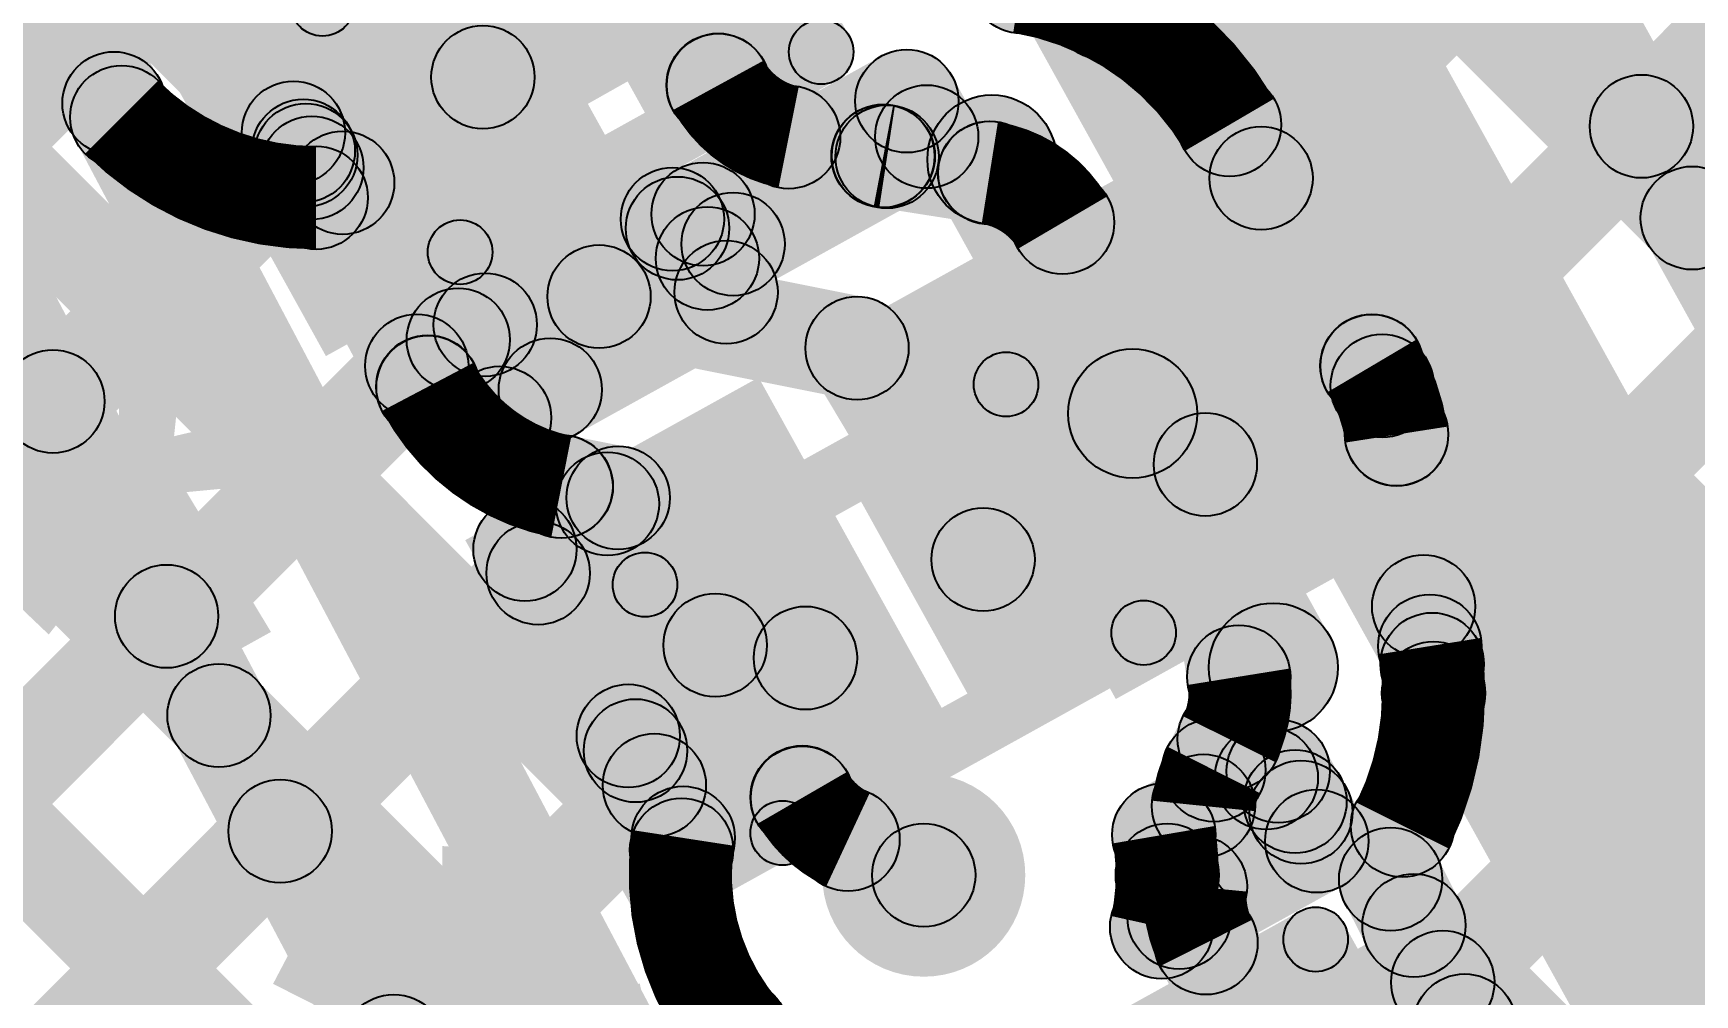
# Model space of a CAD drawing. Header units: millimetres. Extents: x 2.72 to 4.82, y 2.46 to 3.29.
# Drawn here: x 4.2171 to 4.3459, y 2.8999 to 2.9744 of the extents above; entities that cross this region are included whole.
import ezdxf

# ---------------------------------------------------------------- set-up
doc = ezdxf.new("R2010")
doc.units = ezdxf.units.MM
doc.header["$MEASUREMENT"] = 0
for name, color, linetype in [('BottomLayer', 5, 'Continuous'), ('BottomPaste', 16, 'Continuous'), ('BottomSolder', 6, 'Continuous'), ('TopLayer', 1, 'Continuous'), ('TopOverlay', 2, 'Continuous'), ('TopPaste', 8, 'Continuous'), ('TopSolder', 216, 'Continuous'), ('ViaHoleLayer', 16, 'Continuous')]:
    doc.layers.add(name, color=color, linetype=linetype)

# ---------------------------------------------------------------- blocks, each defined once
blk = doc.blocks.new('CAP_0201_B_9')
at = {"layer": 'BottomLayer'}
for points in [[(-0.01772, 0.00591), (-0.00591, 0.00591), (-0.00591, -0.00591), (-0.01772, -0.00591)], [(0.00591, 0.00591), (0.01772, 0.00591), (0.01772, -0.00591), (0.00591, -0.00591)]]:
    blk.add_hatch(color=5, dxfattribs=at).paths.add_polyline_path(points)
at = {"layer": 'BottomPaste'}
for points in [[(-0.01772, 0.00591), (-0.00591, 0.00591), (-0.00591, -0.00591), (-0.01772, -0.00591)], [(0.00591, 0.00591), (0.01772, 0.00591), (0.01772, -0.00591), (0.00591, -0.00591)]]:
    blk.add_hatch(color=16, dxfattribs=at).paths.add_polyline_path(points)
at = {"layer": 'BottomSolder'}
for points in [[(-0.01988, 0.00807), (-0.00374, 0.00807), (-0.00374, -0.00807), (-0.01988, -0.00807)], [(0.00374, 0.00807), (0.01988, 0.00807), (0.01988, -0.00807), (0.00374, -0.00807)]]:
    blk.add_hatch(color=6, dxfattribs=at).paths.add_polyline_path(points)
blk = doc.blocks.new('CAP_0201_B_10')
at = {"layer": 'BottomLayer'}
for points in [[(-0.01772, 0.00591), (-0.00591, 0.00591), (-0.00591, -0.00591), (-0.01772, -0.00591)], [(0.00591, 0.00591), (0.01772, 0.00591), (0.01772, -0.00591), (0.00591, -0.00591)]]:
    blk.add_hatch(color=5, dxfattribs=at).paths.add_polyline_path(points)
at = {"layer": 'BottomPaste'}
for points in [[(-0.01772, 0.00591), (-0.00591, 0.00591), (-0.00591, -0.00591), (-0.01772, -0.00591)], [(0.00591, 0.00591), (0.01772, 0.00591), (0.01772, -0.00591), (0.00591, -0.00591)]]:
    blk.add_hatch(color=16, dxfattribs=at).paths.add_polyline_path(points)
at = {"layer": 'BottomSolder'}
for points in [[(-0.01988, 0.00807), (-0.00374, 0.00807), (-0.00374, -0.00807), (-0.01988, -0.00807)], [(0.00374, 0.00807), (0.01988, 0.00807), (0.01988, -0.00807), (0.00374, -0.00807)]]:
    blk.add_hatch(color=6, dxfattribs=at).paths.add_polyline_path(points)
blk = doc.blocks.new('R__0402_B_46')
at = {"layer": 'BottomLayer'}
for points in [[(-0.0095, 0.0125), (-0.0095, -0.0125), (-0.0275, -0.0125), (-0.0275, 0.0125)], [(0.0275, 0.0125), (0.0275, -0.0125), (0.0095, -0.0125), (0.0095, 0.0125)]]:
    blk.add_hatch(color=5, dxfattribs=at).paths.add_polyline_path(points)
at = {"layer": 'BottomPaste'}
for points in [[(-0.0095, 0.0125), (-0.0095, -0.0125), (-0.0275, -0.0125), (-0.0275, 0.0125)], [(0.0275, 0.0125), (0.0275, -0.0125), (0.0095, -0.0125), (0.0095, 0.0125)]]:
    blk.add_hatch(color=16, dxfattribs=at).paths.add_polyline_path(points)
at = {"layer": 'BottomSolder'}
for points in [[(-0.0055, 0.0165), (-0.0055, -0.0165), (-0.0315, -0.0165), (-0.0315, 0.0165)], [(0.0315, 0.0165), (0.0315, -0.0165), (0.0055, -0.0165), (0.0055, 0.0165)]]:
    blk.add_hatch(color=6, dxfattribs=at).paths.add_polyline_path(points)
blk = doc.blocks.new('LED_0201_90')
at = {"layer": 'TopLayer'}
for points in [[(-0.01181, 0.00689), (-0.00394, 0.00689), (-0.00394, -0.00689), (-0.01181, -0.00689)], [(0.00394, 0.00689), (0.01181, 0.00689), (0.01181, -0.00689), (0.00394, -0.00689)]]:
    blk.add_hatch(color=1, dxfattribs=at).paths.add_polyline_path(points)
at = {"layer": 'TopOverlay'}
h = blk.add_hatch(color=2, dxfattribs=at)
edge = h.paths.add_edge_path()
edge.add_arc((-0.016, 0.011), 0.0025, 0, 360)
h = blk.add_hatch(color=2, dxfattribs=at)
edge = h.paths.add_edge_path()
edge.add_arc((-0.016, 0.011), 0.0025, 0, 360)
for points in [[(0.016, 0.0135), (0.016, 0.0085), (-0.016, 0.0085), (-0.016, 0.0135)], [(0.016, -0.013), (0.029, -0.013), (0.029, 0.013), (0.016, 0.013)], [(-0.0135, -0.011), (-0.0185, -0.011), (-0.0185, 0.011), (-0.0135, 0.011)], [(0.013, -0.011), (0.017, -0.011), (0.017, 0.011), (0.013, 0.011)], [(0.016, -0.0085), (0.016, -0.0135), (-0.016, -0.0135), (-0.016, -0.0085)]]:
    blk.add_hatch(color=2, dxfattribs=at).paths.add_polyline_path(points)
h = blk.add_hatch(color=2, dxfattribs=at)
edge = h.paths.add_edge_path()
edge.add_arc((0.016, 0.011), 0.0025, 0, 360)
h = blk.add_hatch(color=2, dxfattribs=at)
edge = h.paths.add_edge_path()
edge.add_arc((-0.016, -0.011), 0.0025, 0, 360)
h = blk.add_hatch(color=2, dxfattribs=at)
edge = h.paths.add_edge_path()
edge.add_arc((-0.016, -0.011), 0.0025, 0, 360)
h = blk.add_hatch(color=2, dxfattribs=at)
edge = h.paths.add_edge_path()
edge.add_arc((0.016, -0.011), 0.0025, 0, 360)
at = {"layer": 'TopPaste'}
for points in [[(-0.01181, 0.00689), (-0.00394, 0.00689), (-0.00394, -0.00689), (-0.01181, -0.00689)], [(0.00394, 0.00689), (0.01181, 0.00689), (0.01181, -0.00689), (0.00394, -0.00689)]]:
    blk.add_hatch(color=8, dxfattribs=at).paths.add_polyline_path(points)
at = {"layer": 'TopSolder'}
for points in [[(-0.01398, 0.00906), (-0.00177, 0.00906), (-0.00177, -0.00906), (-0.01398, -0.00906)], [(0.00177, 0.00906), (0.01398, 0.00906), (0.01398, -0.00906), (0.00177, -0.00906)]]:
    blk.add_hatch(color=216, dxfattribs=at).paths.add_polyline_path(points)
at = {"layer": 'TopOverlay'}
for centre in [(-0.016, 0.011), (-0.016, 0.011), (0.016, 0.011), (-0.016, -0.011), (-0.016, -0.011), (0.016, -0.011)]:
    blk.add_circle(centre, 0.0025, dxfattribs=at)
blk = doc.blocks.new('LED_0201_91')
at = {"layer": 'TopLayer'}
for points in [[(-0.01181, 0.00689), (-0.00394, 0.00689), (-0.00394, -0.00689), (-0.01181, -0.00689)], [(0.00394, 0.00689), (0.01181, 0.00689), (0.01181, -0.00689), (0.00394, -0.00689)]]:
    blk.add_hatch(color=1, dxfattribs=at).paths.add_polyline_path(points)
at = {"layer": 'TopOverlay'}
h = blk.add_hatch(color=2, dxfattribs=at)
edge = h.paths.add_edge_path()
edge.add_arc((-0.016, 0.011), 0.0025, 0, 360)
h = blk.add_hatch(color=2, dxfattribs=at)
edge = h.paths.add_edge_path()
edge.add_arc((-0.016, 0.011), 0.0025, 0, 360)
for points in [[(0.016, 0.0135), (0.016, 0.0085), (-0.016, 0.0085), (-0.016, 0.0135)], [(0.016, -0.013), (0.029, -0.013), (0.029, 0.013), (0.016, 0.013)], [(-0.0135, -0.011), (-0.0185, -0.011), (-0.0185, 0.011), (-0.0135, 0.011)], [(0.013, -0.011), (0.017, -0.011), (0.017, 0.011), (0.013, 0.011)], [(0.016, -0.0085), (0.016, -0.0135), (-0.016, -0.0135), (-0.016, -0.0085)]]:
    blk.add_hatch(color=2, dxfattribs=at).paths.add_polyline_path(points)
h = blk.add_hatch(color=2, dxfattribs=at)
edge = h.paths.add_edge_path()
edge.add_arc((0.016, 0.011), 0.0025, 0, 360)
h = blk.add_hatch(color=2, dxfattribs=at)
edge = h.paths.add_edge_path()
edge.add_arc((-0.016, -0.011), 0.0025, 0, 360)
h = blk.add_hatch(color=2, dxfattribs=at)
edge = h.paths.add_edge_path()
edge.add_arc((-0.016, -0.011), 0.0025, 0, 360)
h = blk.add_hatch(color=2, dxfattribs=at)
edge = h.paths.add_edge_path()
edge.add_arc((0.016, -0.011), 0.0025, 0, 360)
at = {"layer": 'TopPaste'}
for points in [[(-0.01181, 0.00689), (-0.00394, 0.00689), (-0.00394, -0.00689), (-0.01181, -0.00689)], [(0.00394, 0.00689), (0.01181, 0.00689), (0.01181, -0.00689), (0.00394, -0.00689)]]:
    blk.add_hatch(color=8, dxfattribs=at).paths.add_polyline_path(points)
at = {"layer": 'TopSolder'}
for points in [[(-0.01398, 0.00906), (-0.00177, 0.00906), (-0.00177, -0.00906), (-0.01398, -0.00906)], [(0.00177, 0.00906), (0.01398, 0.00906), (0.01398, -0.00906), (0.00177, -0.00906)]]:
    blk.add_hatch(color=216, dxfattribs=at).paths.add_polyline_path(points)
at = {"layer": 'TopOverlay'}
for centre in [(-0.016, 0.011), (-0.016, 0.011), (0.016, 0.011), (-0.016, -0.011), (-0.016, -0.011), (0.016, -0.011)]:
    blk.add_circle(centre, 0.0025, dxfattribs=at)
blk = doc.blocks.new('LED_0201_92')
at = {"layer": 'TopLayer'}
for points in [[(-0.01181, 0.00689), (-0.00394, 0.00689), (-0.00394, -0.00689), (-0.01181, -0.00689)], [(0.00394, 0.00689), (0.01181, 0.00689), (0.01181, -0.00689), (0.00394, -0.00689)]]:
    blk.add_hatch(color=1, dxfattribs=at).paths.add_polyline_path(points)
at = {"layer": 'TopOverlay'}
h = blk.add_hatch(color=2, dxfattribs=at)
edge = h.paths.add_edge_path()
edge.add_arc((-0.016, 0.011), 0.0025, 0, 360)
h = blk.add_hatch(color=2, dxfattribs=at)
edge = h.paths.add_edge_path()
edge.add_arc((-0.016, 0.011), 0.0025, 0, 360)
for points in [[(0.016, 0.0135), (0.016, 0.0085), (-0.016, 0.0085), (-0.016, 0.0135)], [(0.016, -0.013), (0.029, -0.013), (0.029, 0.013), (0.016, 0.013)], [(-0.0135, -0.011), (-0.0185, -0.011), (-0.0185, 0.011), (-0.0135, 0.011)], [(0.013, -0.011), (0.017, -0.011), (0.017, 0.011), (0.013, 0.011)], [(0.016, -0.0085), (0.016, -0.0135), (-0.016, -0.0135), (-0.016, -0.0085)]]:
    blk.add_hatch(color=2, dxfattribs=at).paths.add_polyline_path(points)
h = blk.add_hatch(color=2, dxfattribs=at)
edge = h.paths.add_edge_path()
edge.add_arc((0.016, 0.011), 0.0025, 0, 360)
h = blk.add_hatch(color=2, dxfattribs=at)
edge = h.paths.add_edge_path()
edge.add_arc((-0.016, -0.011), 0.0025, 0, 360)
h = blk.add_hatch(color=2, dxfattribs=at)
edge = h.paths.add_edge_path()
edge.add_arc((-0.016, -0.011), 0.0025, 0, 360)
h = blk.add_hatch(color=2, dxfattribs=at)
edge = h.paths.add_edge_path()
edge.add_arc((0.016, -0.011), 0.0025, 0, 360)
at = {"layer": 'TopPaste'}
for points in [[(-0.01181, 0.00689), (-0.00394, 0.00689), (-0.00394, -0.00689), (-0.01181, -0.00689)], [(0.00394, 0.00689), (0.01181, 0.00689), (0.01181, -0.00689), (0.00394, -0.00689)]]:
    blk.add_hatch(color=8, dxfattribs=at).paths.add_polyline_path(points)
at = {"layer": 'TopSolder'}
for points in [[(-0.01398, 0.00906), (-0.00177, 0.00906), (-0.00177, -0.00906), (-0.01398, -0.00906)], [(0.00177, 0.00906), (0.01398, 0.00906), (0.01398, -0.00906), (0.00177, -0.00906)]]:
    blk.add_hatch(color=216, dxfattribs=at).paths.add_polyline_path(points)
at = {"layer": 'TopOverlay'}
for centre in [(-0.016, 0.011), (-0.016, 0.011), (0.016, 0.011), (-0.016, -0.011), (-0.016, -0.011), (0.016, -0.011)]:
    blk.add_circle(centre, 0.0025, dxfattribs=at)

msp = doc.modelspace()

# ---------------------------------------------------------------- hatches: boundary and pattern name
at = {"layer": 'BottomLayer'}
for points in [[(4.44375, 2.70521), (4.46723, 2.71823), (4.15566, 3.28032), (4.13217, 3.2673)], [(4.34463, 2.96436), (4.33897, 2.97002), (4.5469, 3.17795), (4.55256, 3.17229)], [(4.22305, 3.17318), (4.23005, 3.17706), (4.45291, 2.77499), (4.44592, 2.77111)], [(4.0436, 3.10383), (4.04926, 3.10948), (4.23437, 2.92437), (4.22871, 2.91872)], [(4.0436, 3.07837), (4.04926, 3.08403), (4.26298, 2.87031), (4.25732, 2.86465)], [(4.18044, 3.03707), (4.18741, 3.04099), (4.22688, 2.97093), (4.21991, 2.96701)], [(4.2431, 2.95933), (4.23917, 2.9663), (4.27133, 2.98443), (4.27526, 2.97746)], [(4.26902, 2.95579), (4.26514, 2.96279), (4.28293, 2.97265), (4.2868, 2.96565)], [(4.21991, 2.96701), (4.22688, 2.97093), (4.22749, 2.96986), (4.22052, 2.96594)], [(4.28137, 2.96721), (4.28836, 2.97109), (4.28989, 2.96833), (4.2829, 2.96445)], [(4.22046, 2.96603), (4.22754, 2.96977), (4.27637, 2.87741), (4.2693, 2.87367)], [(4.27134, 2.95347), (4.26746, 2.96046), (4.28446, 2.96989), (4.28834, 2.96289)], [(4.24104, 2.95817), (4.23711, 2.96514), (4.23917, 2.9663), (4.2431, 2.95933)], [(4.30106, 2.92282), (4.33081, 2.93932), (4.31567, 2.96664), (4.28591, 2.95015)], [(4.28708, 2.96219), (4.29583, 2.96704), (4.30673, 2.94736), (4.29799, 2.94251)], [(4.2073, 2.95884), (4.21437, 2.96258), (4.26311, 2.8704), (4.25604, 2.86666)], [(4.25205, 2.94716), (4.24813, 2.95413), (4.26472, 2.96348), (4.26865, 2.95652)], [(4.26624, 2.95756), (4.27189, 2.96322), (4.27422, 2.9609), (4.26856, 2.95524)], [(4.34291, 2.95726), (4.34857, 2.96291), (4.40342, 2.90807), (4.39776, 2.90241)], [(4.25523, 2.94111), (4.25135, 2.9481), (4.26891, 2.95784), (4.27279, 2.95084)], [(4.24935, 2.949), (4.25501, 2.95465), (4.26005, 2.94961), (4.25439, 2.94395)], [(4.24655, 2.94878), (4.25363, 2.95252), (4.25682, 2.94647), (4.24975, 2.94273)], [(3.97171, 2.69327), (3.96606, 2.69892), (4.21585, 2.94871), (4.2215, 2.94305)], [(4.29799, 2.94251), (4.30673, 2.94736), (4.31764, 2.92768), (4.3089, 2.92284)], [(3.89907, 2.59517), (3.89342, 2.60083), (4.22465, 2.93206), (4.23031, 2.9264)], [(4.26653, 2.92502), (4.27347, 2.92898), (4.28021, 2.91719), (4.27327, 2.91322)], [(4.30672, 2.90882), (4.30285, 2.91581), (4.31171, 2.92073), (4.31559, 2.91373)], [(4.30991, 2.91389), (4.31556, 2.91955), (4.31824, 2.91688), (4.31258, 2.91122)], [(4.31015, 2.91529), (4.31714, 2.91917), (4.32014, 2.91376), (4.31315, 2.90988)], [(4.3088, 2.90307), (4.30314, 2.90873), (4.31212, 2.91771), (4.31778, 2.91205)], [(4.27326, 2.91323), (4.28022, 2.91718), (4.28024, 2.91715), (4.27328, 2.91319)], [(3.92453, 2.59517), (3.91887, 2.60083), (4.23345, 2.91541), (4.23911, 2.90975)], [(4.27861, 2.9083), (4.28199, 2.91555), (4.28786, 2.91281), (4.28448, 2.90556)], [(4.30655, 2.90165), (4.30267, 2.90864), (4.31471, 2.91532), (4.31858, 2.90832)]]:
    msp.add_hatch(color=5, dxfattribs=at).paths.add_polyline_path(points)
h = msp.add_hatch(color=5, dxfattribs=at)
edge = h.paths.add_edge_path()
edge.add_arc((4.2234, 2.96897), 0.004, 0, 360)
h = msp.add_hatch(color=5, dxfattribs=at)
edge = h.paths.add_edge_path()
edge.add_arc((4.2234, 2.96897), 0.004, 0, 360)
h = msp.add_hatch(color=5, dxfattribs=at)
edge = h.paths.add_edge_path()
edge.add_arc((4.28486, 2.96915), 0.004, 0, 360)
h = msp.add_hatch(color=5, dxfattribs=at)
edge = h.paths.add_edge_path()
edge.add_arc((4.28486, 2.96915), 0.004, 0, 360)
h = msp.add_hatch(color=5, dxfattribs=at)
edge = h.paths.add_edge_path()
edge.add_arc((4.224, 2.9679), 0.004, 0, 360)
h = msp.add_hatch(color=5, dxfattribs=at)
edge = h.paths.add_edge_path()
edge.add_arc((4.224, 2.9679), 0.004, 0, 360)
h = msp.add_hatch(color=5, dxfattribs=at)
edge = h.paths.add_edge_path()
edge.add_arc((4.224, 2.9679), 0.004, 0, 360)
h = msp.add_hatch(color=5, dxfattribs=at)
edge = h.paths.add_edge_path()
edge.add_arc((4.224, 2.9679), 0.004, 0, 360)
h = msp.add_hatch(color=5, dxfattribs=at)
edge = h.paths.add_edge_path()
edge.add_arc((4.224, 2.9679), 0.004, 0, 360)
h = msp.add_hatch(color=5, dxfattribs=at)
edge = h.paths.add_edge_path()
edge.add_arc((4.224, 2.9679), 0.004, 0, 360)
h = msp.add_hatch(color=5, dxfattribs=at)
edge = h.paths.add_edge_path()
edge.add_arc((4.224, 2.9679), 0.004, 0, 360)
h = msp.add_hatch(color=5, dxfattribs=at)
edge = h.paths.add_edge_path()
edge.add_arc((4.2864, 2.96639), 0.004, 0, 360)
h = msp.add_hatch(color=5, dxfattribs=at)
edge = h.paths.add_edge_path()
edge.add_arc((4.2864, 2.96639), 0.004, 0, 360)
h = msp.add_hatch(color=5, dxfattribs=at)
edge = h.paths.add_edge_path()
edge.add_arc((4.3418, 2.96719), 0.004, 0, 360)
h = msp.add_hatch(color=5, dxfattribs=at)
edge = h.paths.add_edge_path()
edge.add_arc((4.29145, 2.96462), 0.005, 0, 360)
h = msp.add_hatch(color=5, dxfattribs=at)
edge = h.paths.add_edge_path()
edge.add_arc((4.24113, 2.96282), 0.004, 0, 360)
h = msp.add_hatch(color=5, dxfattribs=at)
edge = h.paths.add_edge_path()
edge.add_arc((4.24113, 2.96282), 0.004, 0, 360)
h = msp.add_hatch(color=5, dxfattribs=at)
edge = h.paths.add_edge_path()
edge.add_arc((4.23907, 2.96166), 0.004, 0, 360)
h = msp.add_hatch(color=5, dxfattribs=at)
edge = h.paths.add_edge_path()
edge.add_arc((4.23907, 2.96166), 0.004, 0, 360)
h = msp.add_hatch(color=5, dxfattribs=at)
edge = h.paths.add_edge_path()
edge.add_arc((4.26669, 2.96), 0.004, 0, 360)
h = msp.add_hatch(color=5, dxfattribs=at)
edge = h.paths.add_edge_path()
edge.add_arc((4.26906, 2.96039), 0.004, 0, 360)
h = msp.add_hatch(color=5, dxfattribs=at)
edge = h.paths.add_edge_path()
edge.add_arc((4.34574, 2.96009), 0.004, 0, 360)
h = msp.add_hatch(color=5, dxfattribs=at)
edge = h.paths.add_edge_path()
edge.add_arc((4.26708, 2.95929), 0.004, 0, 360)
h = msp.add_hatch(color=5, dxfattribs=at)
edge = h.paths.add_edge_path()
edge.add_arc((4.27139, 2.95807), 0.004, 0, 360)
h = msp.add_hatch(color=5, dxfattribs=at)
edge = h.paths.add_edge_path()
edge.add_arc((4.2694, 2.95696), 0.004, 0, 360)
h = msp.add_hatch(color=5, dxfattribs=at)
edge = h.paths.add_edge_path()
edge.add_arc((4.27085, 2.95434), 0.004, 0, 360)
h = msp.add_hatch(color=5, dxfattribs=at)
edge = h.paths.add_edge_path()
edge.add_arc((4.25009, 2.95065), 0.004, 0, 360)
h = msp.add_hatch(color=5, dxfattribs=at)
edge = h.paths.add_edge_path()
edge.add_arc((4.25009, 2.95065), 0.004, 0, 360)
h = msp.add_hatch(color=5, dxfattribs=at)
edge = h.paths.add_edge_path()
edge.add_arc((4.25218, 2.95182), 0.004, 0, 360)
h = msp.add_hatch(color=5, dxfattribs=at)
edge = h.paths.add_edge_path()
edge.add_arc((4.25722, 2.94678), 0.004, 0, 360)
h = msp.add_hatch(color=5, dxfattribs=at)
edge = h.paths.add_edge_path()
edge.add_arc((4.21867, 2.94588), 0.004, 0, 360)
h = msp.add_hatch(color=5, dxfattribs=at)
edge = h.paths.add_edge_path()
edge.add_arc((4.30236, 2.94494), 0.005, 0, 360)
h = msp.add_hatch(color=5, dxfattribs=at)
edge = h.paths.add_edge_path()
edge.add_arc((4.30236, 2.94494), 0.005, 0, 360)
h = msp.add_hatch(color=5, dxfattribs=at)
edge = h.paths.add_edge_path()
edge.add_arc((4.25329, 2.9446), 0.004, 0, 360)
h = msp.add_hatch(color=5, dxfattribs=at)
edge = h.paths.add_edge_path()
edge.add_arc((4.25329, 2.9446), 0.004, 0, 360)
h = msp.add_hatch(color=5, dxfattribs=at)
edge = h.paths.add_edge_path()
edge.add_arc((4.22748, 2.92923), 0.004, 0, 360)
h = msp.add_hatch(color=5, dxfattribs=at)
edge = h.paths.add_edge_path()
edge.add_arc((4.27, 2.927), 0.004, 0, 360)
h = msp.add_hatch(color=5, dxfattribs=at)
edge = h.paths.add_edge_path()
edge.add_arc((4.31327, 2.92526), 0.005, 0, 360)
h = msp.add_hatch(color=5, dxfattribs=at)
edge = h.paths.add_edge_path()
edge.add_arc((4.23154, 2.92155), 0.004, 0, 360)
h = msp.add_hatch(color=5, dxfattribs=at)
edge = h.paths.add_edge_path()
edge.add_arc((4.31365, 2.91723), 0.004, 0, 360)
h = msp.add_hatch(color=5, dxfattribs=at)
edge = h.paths.add_edge_path()
edge.add_arc((4.31365, 2.91723), 0.004, 0, 360)
h = msp.add_hatch(color=5, dxfattribs=at)
edge = h.paths.add_edge_path()
edge.add_arc((4.31273, 2.91672), 0.004, 0, 360)
h = msp.add_hatch(color=5, dxfattribs=at)
edge = h.paths.add_edge_path()
edge.add_arc((4.27674, 2.91521), 0.004, 0, 360)
h = msp.add_hatch(color=5, dxfattribs=at)
edge = h.paths.add_edge_path()
edge.add_arc((4.27674, 2.91521), 0.004, 0, 360)
h = msp.add_hatch(color=5, dxfattribs=at)
edge = h.paths.add_edge_path()
edge.add_arc((4.27676, 2.91517), 0.004, 0, 360)
h = msp.add_hatch(color=5, dxfattribs=at)
edge = h.paths.add_edge_path()
edge.add_arc((4.27676, 2.91517), 0.004, 0, 360)
h = msp.add_hatch(color=5, dxfattribs=at)
edge = h.paths.add_edge_path()
edge.add_arc((4.31495, 2.91488), 0.004, 0, 360)
h = msp.add_hatch(color=5, dxfattribs=at)
edge = h.paths.add_edge_path()
edge.add_arc((4.31541, 2.91405), 0.004, 0, 360)
h = msp.add_hatch(color=5, dxfattribs=at)
edge = h.paths.add_edge_path()
edge.add_arc((4.23628, 2.91258), 0.004, 0, 360)
h = msp.add_hatch(color=5, dxfattribs=at)
edge = h.paths.add_edge_path()
edge.add_arc((4.28617, 2.90918), 0.00787, 0, 360)
h = msp.add_hatch(color=5, dxfattribs=at)
edge = h.paths.add_edge_path()
edge.add_arc((4.30478, 2.91231), 0.004, 0, 360)
h = msp.add_hatch(color=5, dxfattribs=at)
edge = h.paths.add_edge_path()
edge.add_arc((4.30478, 2.91231), 0.004, 0, 360)
h = msp.add_hatch(color=5, dxfattribs=at)
edge = h.paths.add_edge_path()
edge.add_arc((4.2803, 2.91193), 0.004, 0, 360)
h = msp.add_hatch(color=5, dxfattribs=at)
edge = h.paths.add_edge_path()
edge.add_arc((4.2803, 2.91193), 0.004, 0, 360)
h = msp.add_hatch(color=5, dxfattribs=at)
edge = h.paths.add_edge_path()
edge.add_arc((4.31664, 2.91182), 0.004, 0, 360)
h = msp.add_hatch(color=5, dxfattribs=at)
edge = h.paths.add_edge_path()
edge.add_arc((4.31664, 2.91182), 0.004, 0, 360)
h = msp.add_hatch(color=5, dxfattribs=at)
edge = h.paths.add_edge_path()
edge.add_arc((4.28617, 2.90918), 0.004, 0, 360)
h = msp.add_hatch(color=5, dxfattribs=at)
edge = h.paths.add_edge_path()
edge.add_arc((4.30505, 2.90918), 0.004, 0, 360)
h = msp.add_hatch(color=5, dxfattribs=at)
edge = h.paths.add_edge_path()
edge.add_arc((4.30505, 2.90918), 0.004, 0, 360)
h = msp.add_hatch(color=5, dxfattribs=at)
edge = h.paths.add_edge_path()
edge.add_arc((4.30597, 2.9059), 0.004, 0, 360)
h = msp.add_hatch(color=5, dxfattribs=at)
edge = h.paths.add_edge_path()
edge.add_arc((4.30461, 2.90515), 0.004, 0, 360)
h = msp.add_hatch(color=5, dxfattribs=at)
edge = h.paths.add_edge_path()
edge.add_arc((4.30461, 2.90515), 0.004, 0, 360)
h = msp.add_hatch(color=5, dxfattribs=at)
edge = h.paths.add_edge_path()
edge.add_arc((4.24509, 2.89593), 0.004, 0, 360)
at = {"layer": 'TopLayer'}
for points in [[(3.96423, 3.1832), (3.96989, 3.18886), (4.30929, 2.84945), (4.30364, 2.8438)], [(3.9897, 3.18319), (3.99535, 3.18885), (4.27023, 2.91397), (4.26457, 2.90832)], [(4.3029, 2.97355), (4.29725, 2.9792), (4.50667, 3.18862), (4.51233, 3.18297)], [(4.31515, 2.96034), (4.3095, 2.96599), (4.53211, 3.18861), (4.53777, 3.18296)], [(4.32454, 2.94426), (4.31888, 2.94992), (4.55756, 3.1886), (4.56321, 3.18294)], [(4.32841, 2.92269), (4.32276, 2.92834), (4.583, 3.18859), (4.58866, 3.18293)], [(4.32923, 2.89805), (4.32357, 2.90371), (4.60845, 3.18858), (4.6141, 3.18292)], [(4.3447, 2.88806), (4.33905, 2.89372), (4.63389, 3.18857), (4.63955, 3.18291)], [(4.00486, 3.11712), (4.01051, 3.12278), (4.33462, 2.79867), (4.32896, 2.79301)], [(4.15683, 3.04151), (4.16249, 3.04717), (4.24014, 2.96952), (4.23448, 2.96386)], [(4.27158, 3.02859), (4.27724, 3.03425), (4.40342, 2.90807), (4.39776, 2.90241)], [(4.27348, 3.00123), (4.27914, 3.00689), (4.40157, 2.88446), (4.39591, 2.8788)], [(4.27348, 3.00123), (4.27914, 3.00689), (4.40157, 2.88445), (4.39591, 2.8788)], [(3.98983, 2.73684), (3.98417, 2.74249), (4.22601, 2.98433), (4.23166, 2.97867)], [(4.22676, 2.97747), (4.23376, 2.98134), (4.24177, 2.9669), (4.23477, 2.96302)], [(4.26226, 2.97673), (4.26929, 2.98054), (4.27375, 2.9723), (4.26671, 2.96849)], [(4.24846, 2.96913), (4.25554, 2.97287), (4.26454, 2.95587), (4.25746, 2.95213)], [(4.26671, 2.9685), (4.27376, 2.97229), (4.27377, 2.97226), (4.26672, 2.96847)], [(4.27491, 2.96243), (4.27648, 2.97028), (4.2838, 2.96882), (4.28223, 2.96097)], [(4.28222, 2.96097), (4.2838, 2.96882), (4.28383, 2.96881), (4.28225, 2.96097)], [(4.28271, 2.96089), (4.28396, 2.96879), (4.2919, 2.96754), (4.29065, 2.95964)], [(4.30643, 2.96528), (4.31332, 2.96935), (4.32435, 2.95067), (4.31747, 2.9466)], [(3.83747, 2.55902), (3.83181, 2.56468), (4.23526, 2.96812), (4.24091, 2.96247)], [(4.29062, 2.95964), (4.29193, 2.96753), (4.29195, 2.96753), (4.29064, 2.95964)], [(4.23521, 2.96211), (4.24228, 2.96585), (4.25127, 2.94888), (4.2442, 2.94513)], [(4.29349, 2.95769), (4.30038, 2.96176), (4.31144, 2.94303), (4.30456, 2.93897)], [(4.26022, 2.95008), (4.26178, 2.95792), (4.28178, 2.95392), (4.28022, 2.94608)], [(4.27757, 2.94795), (4.28443, 2.95205), (4.29421, 2.93569), (4.28734, 2.93158)], [(3.86292, 2.55901), (3.85726, 2.56467), (4.24404, 2.95145), (4.2497, 2.9458)], [(4.2573, 2.93536), (4.25887, 2.94321), (4.26327, 2.94233), (4.2617, 2.93448)], [(4.31887, 2.94269), (4.32677, 2.94393), (4.32935, 2.92754), (4.32145, 2.9263)], [(4.2572, 2.93091), (4.25332, 2.9379), (4.26054, 2.94191), (4.26442, 2.93491)], [(4.25911, 2.92975), (4.25345, 2.9354), (4.25882, 2.94077), (4.26447, 2.93511)], [(4.30405, 2.94038), (4.31195, 2.94162), (4.31454, 2.92517), (4.30664, 2.92393)], [(3.88836, 2.559), (3.8827, 2.56466), (4.25345, 2.9354), (4.25911, 2.92975)], [(4.25176, 2.93247), (4.25876, 2.93634), (4.26677, 2.9219), (4.25977, 2.91802)], [(4.32209, 2.92717), (4.32775, 2.93282), (4.4873, 2.77327), (4.48165, 2.76761)], [(4.27349, 2.92408), (4.28051, 2.92792), (4.28968, 2.9111), (4.28266, 2.90727)], [(4.31224, 2.91553), (4.30508, 2.91911), (4.30628, 2.9215), (4.31343, 2.91792)], [(4.26032, 2.9169), (4.26734, 2.92073), (4.27103, 2.91397), (4.26401, 2.91014)], [(3.91381, 2.55899), (3.90815, 2.56465), (4.26247, 2.91896), (4.26812, 2.91331)], [(4.31121, 2.9079), (4.30325, 2.90869), (4.30387, 2.91493), (4.31183, 2.91414)], [(4.31879, 2.90706), (4.32593, 2.91067), (4.33167, 2.89932), (4.32453, 2.89571)], [(4.32134, 2.90246), (4.327, 2.90811), (4.34061, 2.89451), (4.33495, 2.88885)], [(4.30448, 2.90211), (4.31162, 2.90572), (4.31834, 2.89244), (4.3112, 2.88883)]]:
    msp.add_hatch(color=1, dxfattribs=at).paths.add_polyline_path(points)
h = msp.add_hatch(color=1, dxfattribs=at)
edge = h.paths.add_edge_path()
edge.add_arc((4.29375, 2.97838), 0.004, 0, 360)
h = msp.add_hatch(color=1, dxfattribs=at)
edge = h.paths.add_edge_path()
edge.add_arc((4.30008, 2.97637), 0.004, 0, 360)
h = msp.add_hatch(color=1, dxfattribs=at)
edge = h.paths.add_edge_path()
edge.add_arc((4.252, 2.971), 0.004, 0, 360)
h = msp.add_hatch(color=1, dxfattribs=at)
edge = h.paths.add_edge_path()
edge.add_arc((4.27023, 2.97039), 0.004, 0, 360)
h = msp.add_hatch(color=1, dxfattribs=at)
edge = h.paths.add_edge_path()
edge.add_arc((4.27023, 2.97039), 0.004, 0, 360)
h = msp.add_hatch(color=1, dxfattribs=at)
edge = h.paths.add_edge_path()
edge.add_arc((4.27025, 2.97037), 0.004, 0, 360)
h = msp.add_hatch(color=1, dxfattribs=at)
edge = h.paths.add_edge_path()
edge.add_arc((4.27025, 2.97037), 0.004, 0, 360)
h = msp.add_hatch(color=1, dxfattribs=at)
edge = h.paths.add_edge_path()
edge.add_arc((4.30987, 2.96731), 0.004, 0, 360)
h = msp.add_hatch(color=1, dxfattribs=at)
edge = h.paths.add_edge_path()
edge.add_arc((4.30987, 2.96731), 0.004, 0, 360)
h = msp.add_hatch(color=1, dxfattribs=at)
edge = h.paths.add_edge_path()
edge.add_arc((4.23731, 2.96669), 0.004, 0, 360)
h = msp.add_hatch(color=1, dxfattribs=at)
edge = h.paths.add_edge_path()
edge.add_arc((4.2757, 2.96636), 0.004, 0, 360)
h = msp.add_hatch(color=1, dxfattribs=at)
edge = h.paths.add_edge_path()
edge.add_arc((4.2757, 2.96636), 0.004, 0, 360)
h = msp.add_hatch(color=1, dxfattribs=at)
edge = h.paths.add_edge_path()
edge.add_arc((4.23808, 2.96529), 0.004, 0, 360)
h = msp.add_hatch(color=1, dxfattribs=at)
edge = h.paths.add_edge_path()
edge.add_arc((4.23827, 2.96496), 0.004, 0, 360)
h = msp.add_hatch(color=1, dxfattribs=at)
edge = h.paths.add_edge_path()
edge.add_arc((4.28301, 2.96489), 0.004, 0, 360)
h = msp.add_hatch(color=1, dxfattribs=at)
edge = h.paths.add_edge_path()
edge.add_arc((4.28301, 2.96489), 0.004, 0, 360)
h = msp.add_hatch(color=1, dxfattribs=at)
edge = h.paths.add_edge_path()
edge.add_arc((4.28304, 2.96489), 0.004, 0, 360)
h = msp.add_hatch(color=1, dxfattribs=at)
edge = h.paths.add_edge_path()
edge.add_arc((4.28304, 2.96489), 0.004, 0, 360)
h = msp.add_hatch(color=1, dxfattribs=at)
edge = h.paths.add_edge_path()
edge.add_arc((4.28333, 2.96484), 0.004, 0, 360)
h = msp.add_hatch(color=1, dxfattribs=at)
edge = h.paths.add_edge_path()
edge.add_arc((4.28333, 2.96484), 0.004, 0, 360)
h = msp.add_hatch(color=1, dxfattribs=at)
edge = h.paths.add_edge_path()
edge.add_arc((4.23874, 2.96398), 0.004, 0, 360)
h = msp.add_hatch(color=1, dxfattribs=at)
edge = h.paths.add_edge_path()
edge.add_arc((4.29128, 2.96359), 0.004, 0, 360)
h = msp.add_hatch(color=1, dxfattribs=at)
edge = h.paths.add_edge_path()
edge.add_arc((4.29128, 2.96359), 0.004, 0, 360)
h = msp.add_hatch(color=1, dxfattribs=at)
edge = h.paths.add_edge_path()
edge.add_arc((4.29129, 2.96358), 0.004, 0, 360)
h = msp.add_hatch(color=1, dxfattribs=at)
edge = h.paths.add_edge_path()
edge.add_arc((4.29129, 2.96358), 0.004, 0, 360)
h = msp.add_hatch(color=1, dxfattribs=at)
edge = h.paths.add_edge_path()
edge.add_arc((4.31232, 2.96317), 0.004, 0, 360)
h = msp.add_hatch(color=1, dxfattribs=at)
edge = h.paths.add_edge_path()
edge.add_arc((4.29693, 2.95973), 0.004, 0, 360)
h = msp.add_hatch(color=1, dxfattribs=at)
edge = h.paths.add_edge_path()
edge.add_arc((4.29693, 2.95973), 0.004, 0, 360)
h = msp.add_hatch(color=1, dxfattribs=at)
edge = h.paths.add_edge_path()
edge.add_arc((4.261, 2.954), 0.004, 0, 360)
h = msp.add_hatch(color=1, dxfattribs=at)
edge = h.paths.add_edge_path()
edge.add_arc((4.261, 2.954), 0.004, 0, 360)
h = msp.add_hatch(color=1, dxfattribs=at)
edge = h.paths.add_edge_path()
edge.add_arc((4.281, 2.95), 0.004, 0, 360)
h = msp.add_hatch(color=1, dxfattribs=at)
edge = h.paths.add_edge_path()
edge.add_arc((4.281, 2.95), 0.004, 0, 360)
h = msp.add_hatch(color=1, dxfattribs=at)
edge = h.paths.add_edge_path()
edge.add_arc((4.24687, 2.94863), 0.004, 0, 360)
h = msp.add_hatch(color=1, dxfattribs=at)
edge = h.paths.add_edge_path()
edge.add_arc((4.32091, 2.94864), 0.004, 0, 360)
h = msp.add_hatch(color=1, dxfattribs=at)
edge = h.paths.add_edge_path()
edge.add_arc((4.32091, 2.94863), 0.004, 0, 360)
h = msp.add_hatch(color=1, dxfattribs=at)
edge = h.paths.add_edge_path()
edge.add_arc((4.32092, 2.94862), 0.004, 0, 360)
h = msp.add_hatch(color=1, dxfattribs=at)
edge = h.paths.add_edge_path()
edge.add_arc((4.24773, 2.94701), 0.004, 0, 360)
h = msp.add_hatch(color=1, dxfattribs=at)
edge = h.paths.add_edge_path()
edge.add_arc((4.24773, 2.94701), 0.004, 0, 360)
h = msp.add_hatch(color=1, dxfattribs=at)
edge = h.paths.add_edge_path()
edge.add_arc((4.24774, 2.94698), 0.004, 0, 360)
h = msp.add_hatch(color=1, dxfattribs=at)
edge = h.paths.add_edge_path()
edge.add_arc((4.32171, 2.94709), 0.004, 0, 360)
h = msp.add_hatch(color=1, dxfattribs=at)
edge = h.paths.add_edge_path()
edge.add_arc((4.32282, 2.94333), 0.004, 0, 360)
h = msp.add_hatch(color=1, dxfattribs=at)
edge = h.paths.add_edge_path()
edge.add_arc((4.32282, 2.94331), 0.004, 0, 360)
h = msp.add_hatch(color=1, dxfattribs=at)
edge = h.paths.add_edge_path()
edge.add_arc((4.32282, 2.94331), 0.004, 0, 360)
h = msp.add_hatch(color=1, dxfattribs=at)
edge = h.paths.add_edge_path()
edge.add_arc((4.308, 2.941), 0.004, 0, 360)
h = msp.add_hatch(color=1, dxfattribs=at)
edge = h.paths.add_edge_path()
edge.add_arc((4.308, 2.941), 0.004, 0, 360)
h = msp.add_hatch(color=1, dxfattribs=at)
edge = h.paths.add_edge_path()
edge.add_arc((4.25806, 2.93929), 0.004, 0, 360)
h = msp.add_hatch(color=1, dxfattribs=at)
edge = h.paths.add_edge_path()
edge.add_arc((4.25808, 2.93929), 0.004, 0, 360)
h = msp.add_hatch(color=1, dxfattribs=at)
edge = h.paths.add_edge_path()
edge.add_arc((4.25808, 2.93929), 0.004, 0, 360)
h = msp.add_hatch(color=1, dxfattribs=at)
edge = h.paths.add_edge_path()
edge.add_arc((4.26165, 2.93794), 0.004, 0, 360)
h = msp.add_hatch(color=1, dxfattribs=at)
edge = h.paths.add_edge_path()
edge.add_arc((4.26248, 2.93841), 0.004, 0, 360)
h = msp.add_hatch(color=1, dxfattribs=at)
edge = h.paths.add_edge_path()
edge.add_arc((4.26248, 2.93841), 0.004, 0, 360)
h = msp.add_hatch(color=1, dxfattribs=at)
edge = h.paths.add_edge_path()
edge.add_arc((4.25526, 2.93441), 0.004, 0, 360)
h = msp.add_hatch(color=1, dxfattribs=at)
edge = h.paths.add_edge_path()
edge.add_arc((4.25526, 2.93441), 0.004, 0, 360)
h = msp.add_hatch(color=1, dxfattribs=at)
edge = h.paths.add_edge_path()
edge.add_arc((4.25628, 2.93258), 0.004, 0, 360)
h = msp.add_hatch(color=1, dxfattribs=at)
edge = h.paths.add_edge_path()
edge.add_arc((4.25628, 2.93258), 0.004, 0, 360)
h = msp.add_hatch(color=1, dxfattribs=at)
edge = h.paths.add_edge_path()
edge.add_arc((4.29077, 2.93363), 0.004, 0, 360)
h = msp.add_hatch(color=1, dxfattribs=at)
edge = h.paths.add_edge_path()
edge.add_arc((4.32492, 2.92999), 0.004, 0, 360)
h = msp.add_hatch(color=1, dxfattribs=at)
edge = h.paths.add_edge_path()
edge.add_arc((4.3254, 2.92692), 0.004, 0, 360)
h = msp.add_hatch(color=1, dxfattribs=at)
edge = h.paths.add_edge_path()
edge.add_arc((4.3254, 2.92692), 0.004, 0, 360)
h = msp.add_hatch(color=1, dxfattribs=at)
edge = h.paths.add_edge_path()
edge.add_arc((4.277, 2.926), 0.004, 0, 360)
h = msp.add_hatch(color=1, dxfattribs=at)
edge = h.paths.add_edge_path()
edge.add_arc((4.32558, 2.92551), 0.004, 0, 360)
h = msp.add_hatch(color=1, dxfattribs=at)
edge = h.paths.add_edge_path()
edge.add_arc((4.31059, 2.92455), 0.004, 0, 360)
h = msp.add_hatch(color=1, dxfattribs=at)
edge = h.paths.add_edge_path()
edge.add_arc((4.31059, 2.92455), 0.004, 0, 360)
h = msp.add_hatch(color=1, dxfattribs=at)
edge = h.paths.add_edge_path()
edge.add_arc((4.32569, 2.92328), 0.004, 0, 360)
h = msp.add_hatch(color=1, dxfattribs=at)
edge = h.paths.add_edge_path()
edge.add_arc((4.32569, 2.92328), 0.004, 0, 360)
h = msp.add_hatch(color=1, dxfattribs=at)
edge = h.paths.add_edge_path()
edge.add_arc((4.26327, 2.91996), 0.004, 0, 360)
h = msp.add_hatch(color=1, dxfattribs=at)
edge = h.paths.add_edge_path()
edge.add_arc((4.30985, 2.91971), 0.004, 0, 360)
h = msp.add_hatch(color=1, dxfattribs=at)
edge = h.paths.add_edge_path()
edge.add_arc((4.30985, 2.91971), 0.004, 0, 360)
h = msp.add_hatch(color=1, dxfattribs=at)
edge = h.paths.add_edge_path()
edge.add_arc((4.30985, 2.91971), 0.004, 0, 360)
h = msp.add_hatch(color=1, dxfattribs=at)
edge = h.paths.add_edge_path()
edge.add_arc((4.30985, 2.91971), 0.004, 0, 360)
h = msp.add_hatch(color=1, dxfattribs=at)
edge = h.paths.add_edge_path()
edge.add_arc((4.26383, 2.91882), 0.004, 0, 360)
h = msp.add_hatch(color=1, dxfattribs=at)
edge = h.paths.add_edge_path()
edge.add_arc((4.30866, 2.91732), 0.004, 0, 360)
h = msp.add_hatch(color=1, dxfattribs=at)
edge = h.paths.add_edge_path()
edge.add_arc((4.30866, 2.91732), 0.004, 0, 360)
h = msp.add_hatch(color=1, dxfattribs=at)
edge = h.paths.add_edge_path()
edge.add_arc((4.26529, 2.91614), 0.004, 0, 360)
h = msp.add_hatch(color=1, dxfattribs=at)
edge = h.paths.add_edge_path()
edge.add_arc((4.30785, 2.91454), 0.004, 0, 360)
h = msp.add_hatch(color=1, dxfattribs=at)
edge = h.paths.add_edge_path()
edge.add_arc((4.30785, 2.91454), 0.004, 0, 360)
h = msp.add_hatch(color=1, dxfattribs=at)
edge = h.paths.add_edge_path()
edge.add_arc((4.30785, 2.91454), 0.004, 0, 360)
h = msp.add_hatch(color=1, dxfattribs=at)
edge = h.paths.add_edge_path()
edge.add_arc((4.30785, 2.91454), 0.004, 0, 360)
h = msp.add_hatch(color=1, dxfattribs=at)
edge = h.paths.add_edge_path()
edge.add_arc((4.26752, 2.91206), 0.004, 0, 360)
h = msp.add_hatch(color=1, dxfattribs=at)
edge = h.paths.add_edge_path()
edge.add_arc((4.26752, 2.91206), 0.004, 0, 360)
h = msp.add_hatch(color=1, dxfattribs=at)
edge = h.paths.add_edge_path()
edge.add_arc((4.28617, 2.90918), 0.00787, 0, 360)
h = msp.add_hatch(color=1, dxfattribs=at)
edge = h.paths.add_edge_path()
edge.add_arc((4.32328, 2.91302), 0.004, 0, 360)
h = msp.add_hatch(color=1, dxfattribs=at)
edge = h.paths.add_edge_path()
edge.add_arc((4.2674, 2.91114), 0.004, 0, 360)
h = msp.add_hatch(color=1, dxfattribs=at)
edge = h.paths.add_edge_path()
edge.add_arc((4.28617, 2.90918), 0.004, 0, 360)
h = msp.add_hatch(color=1, dxfattribs=at)
edge = h.paths.add_edge_path()
edge.add_arc((4.30723, 2.90829), 0.004, 0, 360)
h = msp.add_hatch(color=1, dxfattribs=at)
edge = h.paths.add_edge_path()
edge.add_arc((4.30723, 2.90829), 0.004, 0, 360)
h = msp.add_hatch(color=1, dxfattribs=at)
edge = h.paths.add_edge_path()
edge.add_arc((4.32236, 2.90886), 0.004, 0, 360)
h = msp.add_hatch(color=1, dxfattribs=at)
edge = h.paths.add_edge_path()
edge.add_arc((4.32417, 2.90528), 0.004, 0, 360)
h = msp.add_hatch(color=1, dxfattribs=at)
edge = h.paths.add_edge_path()
edge.add_arc((4.30805, 2.90392), 0.004, 0, 360)
h = msp.add_hatch(color=1, dxfattribs=at)
edge = h.paths.add_edge_path()
edge.add_arc((4.30805, 2.90392), 0.004, 0, 360)
h = msp.add_hatch(color=1, dxfattribs=at)
edge = h.paths.add_edge_path()
edge.add_arc((4.30805, 2.90392), 0.004, 0, 360)
h = msp.add_hatch(color=1, dxfattribs=at)
edge = h.paths.add_edge_path()
edge.add_arc((4.30805, 2.90392), 0.004, 0, 360)
h = msp.add_hatch(color=1, dxfattribs=at)
edge = h.paths.add_edge_path()
edge.add_arc((4.3264, 2.90088), 0.004, 0, 360)
h = msp.add_hatch(color=1, dxfattribs=at)
edge = h.paths.add_edge_path()
edge.add_arc((4.27169, 2.89708), 0.004, 0, 360)
h = msp.add_hatch(color=1, dxfattribs=at)
edge = h.paths.add_edge_path()
edge.add_arc((4.3281, 2.89752), 0.004, 0, 360)
at = {"layer": 'ViaHoleLayer'}
h = msp.add_hatch(color=16, dxfattribs=at)
edge = h.paths.add_edge_path()
edge.add_arc((4.28617, 2.90918), 0.00591, 0, 360)

# ---------------------------------------------------------------- linework, layer by layer
at = {"layer": 'BottomLayer', "const_width": 0.008}
for points in [[(4.23907, 2.96166, -0.198915), (4.224, 2.9679)], [(4.2803, 2.91193, -0.153592), (4.27676, 2.91517)], [(4.30478, 2.91231, -0.041678), (4.30505, 2.90918)], [(4.30505, 2.90918, -0.053969), (4.30461, 2.90515)]]:
    msp.add_lwpolyline(points, format="xyb", dxfattribs=at)
at = {"layer": 'BottomLayer'}
for centre, radius in [((4.2234, 2.96897), 0.004), ((4.2234, 2.96897), 0.004), ((4.28486, 2.96915), 0.004), ((4.28486, 2.96915), 0.004), ((4.224, 2.9679), 0.004), ((4.224, 2.9679), 0.004), ((4.224, 2.9679), 0.004), ((4.224, 2.9679), 0.004), ((4.224, 2.9679), 0.004), ((4.224, 2.9679), 0.004), ((4.224, 2.9679), 0.004), ((4.2864, 2.96639), 0.004), ((4.2864, 2.96639), 0.004), ((4.3418, 2.96719), 0.004), ((4.29145, 2.96462), 0.005), ((4.24113, 2.96282), 0.004), ((4.24113, 2.96282), 0.004), ((4.23907, 2.96166), 0.004), ((4.23907, 2.96166), 0.004), ((4.26669, 2.96), 0.004), ((4.26906, 2.96039), 0.004), ((4.34574, 2.96009), 0.004), ((4.26708, 2.95929), 0.004), ((4.27139, 2.95807), 0.004), ((4.2694, 2.95696), 0.004), ((4.27085, 2.95434), 0.004), ((4.25009, 2.95065), 0.004), ((4.25009, 2.95065), 0.004), ((4.25218, 2.95182), 0.004), ((4.25722, 2.94678), 0.004), ((4.21867, 2.94588), 0.004), ((4.30236, 2.94494), 0.005), ((4.30236, 2.94494), 0.005), ((4.25329, 2.9446), 0.004), ((4.25329, 2.9446), 0.004), ((4.22748, 2.92923), 0.004), ((4.27, 2.927), 0.004), ((4.31327, 2.92526), 0.005), ((4.23154, 2.92155), 0.004), ((4.31365, 2.91723), 0.004), ((4.31365, 2.91723), 0.004), ((4.31273, 2.91672), 0.004), ((4.27674, 2.91521), 0.004), ((4.27674, 2.91521), 0.004), ((4.27676, 2.91517), 0.004), ((4.27676, 2.91517), 0.004), ((4.31495, 2.91488), 0.004), ((4.31541, 2.91405), 0.004), ((4.23628, 2.91258), 0.004), ((4.30478, 2.91231), 0.004), ((4.30478, 2.91231), 0.004), ((4.2803, 2.91193), 0.004), ((4.2803, 2.91193), 0.004), ((4.31664, 2.91182), 0.004), ((4.31664, 2.91182), 0.004), ((4.28617, 2.90918), 0.004), ((4.30505, 2.90918), 0.004), ((4.30505, 2.90918), 0.004), ((4.30597, 2.9059), 0.004), ((4.30461, 2.90515), 0.004), ((4.30461, 2.90515), 0.004), ((4.24509, 2.89593), 0.004)]:
    msp.add_circle(centre, radius, dxfattribs=at)
at = {"layer": 'TopLayer', "const_width": 0.008}
for points in [[(4.29375, 2.97838, -0.223214), (4.30987, 2.96731)], [(4.2757, 2.96636, -0.22188), (4.27025, 2.97037)], [(4.28333, 2.96484, -0.009337), (4.28304, 2.96489)], [(4.29129, 2.96358, -0.224218), (4.29693, 2.95973)], [(4.32091, 2.94863, -0.095042), (4.32282, 2.94331)], [(4.32092, 2.94862, -0.094501), (4.32282, 2.94333)], [(4.25806, 2.93929, -0.225797), (4.24773, 2.94701)], [(4.25808, 2.93929, -0.225736), (4.24774, 2.94698)], [(4.3254, 2.92692, -0.039831), (4.32569, 2.92328)], [(4.31059, 2.92455, -0.156916), (4.30985, 2.91971)], [(4.32569, 2.92328, -0.116107), (4.32328, 2.91302)], [(4.30785, 2.91454, -0.091237), (4.30866, 2.91732)], [(4.27949, 2.89153, -0.354271), (4.26752, 2.91206)], [(4.30805, 2.90392, -0.142048), (4.30723, 2.90829)]]:
    msp.add_lwpolyline(points, format="xyb", dxfattribs=at)
at = {"layer": 'TopLayer'}
for centre in [(4.29375, 2.97838), (4.30008, 2.97637), (4.252, 2.971), (4.27023, 2.97039), (4.27023, 2.97039), (4.27025, 2.97037), (4.27025, 2.97037), (4.30987, 2.96731), (4.30987, 2.96731), (4.23731, 2.96669), (4.2757, 2.96636), (4.2757, 2.96636), (4.23808, 2.96529), (4.23827, 2.96496), (4.28301, 2.96489), (4.28301, 2.96489), (4.28304, 2.96489), (4.28304, 2.96489), (4.28333, 2.96484), (4.28333, 2.96484), (4.23874, 2.96398), (4.29128, 2.96359), (4.29128, 2.96359), (4.29129, 2.96358), (4.29129, 2.96358), (4.31232, 2.96317), (4.29693, 2.95973), (4.29693, 2.95973), (4.261, 2.954), (4.261, 2.954), (4.281, 2.95), (4.281, 2.95), (4.24687, 2.94863), (4.32091, 2.94864), (4.32091, 2.94863), (4.32092, 2.94862), (4.24773, 2.94701), (4.24773, 2.94701), (4.24774, 2.94698), (4.32171, 2.94709), (4.32282, 2.94333), (4.32282, 2.94331), (4.32282, 2.94331), (4.308, 2.941), (4.308, 2.941), (4.25806, 2.93929), (4.25808, 2.93929), (4.25808, 2.93929), (4.26165, 2.93794), (4.26248, 2.93841), (4.26248, 2.93841), (4.25526, 2.93441), (4.25526, 2.93441), (4.25628, 2.93258), (4.25628, 2.93258), (4.29077, 2.93363), (4.32492, 2.92999), (4.3254, 2.92692), (4.3254, 2.92692), (4.277, 2.926), (4.32558, 2.92551), (4.31059, 2.92455), (4.31059, 2.92455), (4.32569, 2.92328), (4.32569, 2.92328), (4.26327, 2.91996), (4.30985, 2.91971), (4.30985, 2.91971), (4.30985, 2.91971), (4.30985, 2.91971), (4.26383, 2.91882), (4.30866, 2.91732), (4.30866, 2.91732), (4.26529, 2.91614), (4.30785, 2.91454), (4.30785, 2.91454), (4.30785, 2.91454), (4.30785, 2.91454), (4.26752, 2.91206), (4.26752, 2.91206), (4.32328, 2.91302), (4.2674, 2.91114), (4.28617, 2.90918), (4.30723, 2.90829), (4.30723, 2.90829), (4.32236, 2.90886), (4.32417, 2.90528), (4.30805, 2.90392), (4.30805, 2.90392), (4.30805, 2.90392), (4.30805, 2.90392), (4.3264, 2.90088), (4.27169, 2.89708), (4.3281, 2.89752)]:
    msp.add_circle(centre, 0.004, dxfattribs=at)

# ---------------------------------------------------------------- block references
for name, p, rotation in [('CAP_0201_B_10', (4.284, 2.988), 29), ('LED_0201_92', (4.25889, 2.97482), 209), ('R__0402_B_46', (4.28618, 2.93597), 209), ('LED_0201_91', (4.28389, 2.92982), 209), ('CAP_0201_B_9', (4.332, 2.901), 29), ('LED_0201_90', (4.30789, 2.88682), 209)]:
    msp.add_blockref(name, p, dxfattribs=dict(rotation=rotation))

# ---------------------------------------------------------------- texts
at = {"layer": 'TopOverlay'}
for p in [(4.21789, 2.98682), (4.24289, 2.94182)]:
    msp.add_text('*', height=0.06, rotation=209, dxfattribs=at).set_placement(p)

doc.saveas('drawing.dxf')
